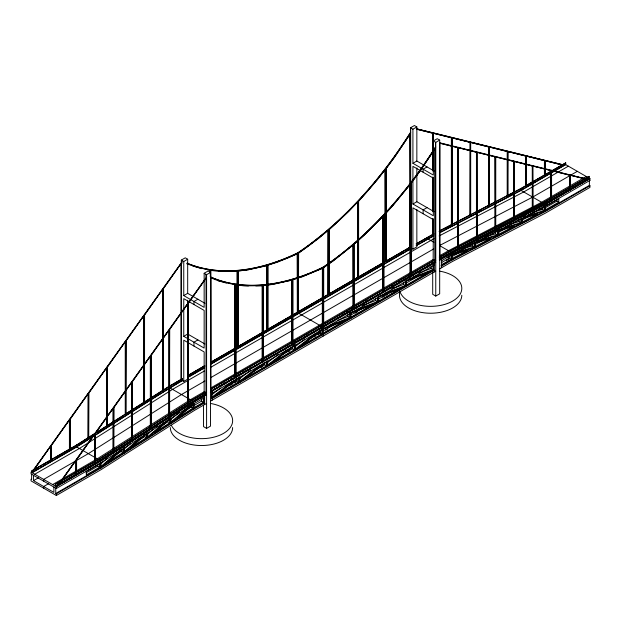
<?xml version="1.0" encoding="UTF-8"?>
<svg xmlns="http://www.w3.org/2000/svg" width="621" height="621" viewBox="0 0 621 621"><rect width="100%" height="100%" fill="white"/><g stroke="black" fill="none" stroke-linecap="round" stroke-linejoin="round"><path stroke-width="0.93" d="M474.071 247.057L457.84 251.753L474.227 243.222L474.071 247.057L472.201 245.986L472.286 244.069M475.22 247.958L474.646 247.624L474.871 242.174M497.351 234.948L481.12 239.644L497.514 231.113L497.351 234.948L495.488 233.876L495.566 231.951M498.508 235.848L497.933 235.514L498.158 230.065L498.733 230.399M410.178 183.412L409.976 133.903L394.506 156.942L386.099 168.299L386.099 261.224L408.944 248.035M410.178 134.027L394.715 157.059L386.301 168.415L386.301 261.34L390.384 258.988M435.049 148.38L419.579 171.412L411.172 182.768L411.172 275.693L435.251 262.031L435.049 148.38L435.049 261.915L411.172 275.693M435.251 148.497L419.788 171.536L411.374 182.892L411.374 275.817M32.455 471.308L181.316 262.823L181.992 263.211L181.992 260.478M33.208 470.656L181.518 262.939L181.518 380.153M33.433 470.695L50.813 445.94L50.813 460.417M51.512 460.254L51.512 445.366L69.42 419.881L69.42 449.674M70.126 449.511L70.126 419.307L88.027 393.823L88.027 438.224M88.733 437.083L88.733 393.248L106.633 367.764L106.633 426.417M107.34 425.261L107.34 367.19L125.248 341.697L125.248 414.611M125.947 413.454L125.947 341.131L143.855 315.639L143.855 402.804L135.192 408.3M144.553 401.647L144.553 315.064L162.461 289.58L162.461 390.997M163.16 389.833L163.16 289.006L181.068 263.521L181.068 379.889L179.585 380.983M58.506 485.172L75.886 460.417L75.886 474.894L58.296 485.048L76.096 475.018L76.096 460.534M76.585 474.731L76.585 459.843L94.493 434.358L94.493 464.151L76.383 474.607L94.703 464.275L94.703 434.475M95.199 463.988L95.199 433.784L113.1 408.3L113.1 452.701L94.99 463.864L113.309 452.825L113.309 408.416M113.806 452.507L113.806 407.725L131.706 382.233L131.706 440.894L113.596 452.391L131.916 441.019L131.916 382.357M132.413 440.7L132.413 381.667L150.321 356.175L150.321 429.088L132.203 440.584L150.523 429.204L150.523 356.299M151.019 428.894L151.019 355.6L168.928 330.116L168.928 417.281L150.81 428.777L169.129 417.397L169.129 330.232M169.626 417.087L169.626 329.541L187.534 304.057L187.534 405.474L169.417 416.963L187.736 405.591L187.682 300.238M188.233 405.28L188.233 303.483L206.141 277.998L206.141 394.366L188.023 405.156L206.343 394.482L206.389 277.3L57.528 485.785L100.773 460.813M384.461 170.457L367.733 190.857L358.604 200.94L358.604 277.028M385.036 169.727L377.157 180.074L358.814 201.064M410.108 184.204L392.806 205.326L383.677 215.417L383.677 291.505L410.318 276.368L410.108 184.204L410.108 276.244L383.677 291.505M410.318 184.321L393.008 205.45L383.887 215.541L383.887 291.629M357.494 202.12L338.717 220.82L329.107 229.428L329.107 294.059L329.316 229.545L348.792 211.435L357.494 202.12L357.494 277.672L354.987 279.116M381.931 217.249L363.79 235.297L354.18 243.906L354.18 308.536L382.769 292.266L382.567 216.597L382.567 292.149M382.769 216.713L363.999 235.421L354.389 244.022M147.324 434.475L153.674 428.979M164.006 422.722L147.775 436.773L147.612 433.124M147.775 438.341L147.2 438.007L170.255 418.049L170.829 418.383L171.062 422.001L187.294 407.95M170.604 419.703L179.073 412.367M171.054 423.569L170.48 423.235L192.821 403.898M100.571 464.135L107.689 457.995M117.377 452.313L101.013 466.441L101.013 462.699L194.117 403.603L204.658 397.518L204.084 397.184L204.084 402.517L193.535 408.602L100.4 467.706L55.75 493.485L55.75 488.153M204.084 402.517L204.658 402.85L194.117 408.936L100.975 468.04L100.4 467.706L121.506 449.488M123.858 449.363L130.263 443.829M140.664 437.541L124.301 451.669L124.301 447.92L123.688 447.601M124.262 453.26L123.688 452.926L145.516 434.079M327.997 230.383L308.249 246.118L298.414 253.026L298.414 311.781L298.623 253.151L318.728 238.363L327.997 230.383L327.997 294.703L323.89 297.079M353.07 244.86L333.322 260.587L323.487 267.504L323.487 326.258L353.279 309.297L353.07 244.86L353.07 309.18L323.487 326.258M353.279 244.977L333.531 260.711L323.696 267.62L323.696 326.374M211.691 394.886L220.61 388.024M212.071 397.106L232.138 381.667M237.005 378.616L211.482 398.24L212.056 398.573L434.219 270.314L433.644 269.98L406.771 280.335M239.458 378.849L250.612 370.271M259.912 365.629L239.838 381.069L239.838 377.219L239.256 376.877L239.256 382.21L239.83 382.544M239.256 382.21L264.771 362.579M267.232 362.819L278.379 354.242M287.678 349.6L267.612 365.039L267.612 361.189M267.597 366.506L267.022 366.18L294.796 344.818L295.371 345.144L295.379 349.002L315.452 333.562M294.998 346.782L304.663 339.353M295.371 350.477L294.796 350.143L322.563 328.781L323.137 329.114L323.137 267.372A274.443 158.448 -60 0 0 435.756 146.967L435.554 146.843A274.443 158.448 -60 0 1 322.936 267.247A274.443 158.448 -60 0 1 210.317 276.881L210.317 272.293M100.4 467.706L100.4 462.373L100.975 462.707L56.332 488.486L31.05 473.893L31.05 472.115L31.888 472.597L31.888 470.827L76.53 445.047L169.673 385.944L182.147 378.74M32.113 470.951L32.113 472.728L76.756 446.949L169.898 387.853L182.372 380.642L182.372 378.872L169.898 386.076L76.756 445.179L31.888 470.827M76.461 445.567L81.863 442.144M83.4 441.166L85.714 439.699M89.308 437.417L91.675 435.919M94.035 434.413L95.611 433.419M97.186 432.418L99.546 430.92M101.122 429.918L104.274 427.916M107.922 425.61L113.433 422.109M115.793 420.611L122.88 416.109M126.529 413.796L132.04 410.302M145.135 401.989L152.223 397.494M153.798 396.493L160.094 392.495M163.688 390.221L165.892 388.816M167.359 387.884L169.036 387.077M83.61 441.283L85.155 440.305M116.003 420.728L118.363 419.229M78.945 445.296L90.984 437.65M92.591 436.633L100.043 432.177M100.618 431.533L112.665 423.895M114.272 422.878L131.132 412.173M132.739 411.156L148.792 400.964M150.398 399.947L182.147 380.518L183.754 381.441L187.682 379.175M206.591 392.852L205.535 392.239L193.053 399.443L99.919 458.546L55.269 484.326L55.269 486.096L32.113 472.728M55.494 484.458L55.494 486.227L100.144 460.448L193.278 401.352L205.761 394.141L205.761 392.371L193.278 399.575L100.144 458.678L55.269 484.326M170.573 415.488L192.254 401.733M101.588 460.293L131 441.632M132.63 440.592L149.793 429.709M151.423 428.669L164.495 420.378M166.133 419.338L169.401 417.265M171.031 416.233L193.907 401.709M55.494 486.227L56.332 486.709L100.975 460.937L194.117 401.834L206.591 394.63L205.535 394.017L193.861 400.755M155.801 427.217L157.408 426.2M187.115 407.353L189.521 405.823M115.514 455.014L121.095 451.475L121.095 449.744M139.725 439.652L144.577 436.579L144.499 434.886M162.26 425.354L167.856 421.799L169.727 422.878L154.536 432.519L169.572 419.493L169.727 422.878M183.8 411.7L190.958 407.151L190.958 405.404M122.966 452.554L107.813 462.164L122.966 449.084L122.966 452.554L121.095 451.475M146.44 437.658L131.093 447.392L146.292 434.273L146.44 437.658L144.577 436.579M192.828 408.23L177.707 417.824L192.828 404.737L192.828 408.23L190.104 406.623M179.376 381.147L181.316 380.029L181.316 260.09L185.244 257.824L187.682 259.229L187.682 293.337L204.946 303.304M410.481 182.427L410.481 127.786L414.409 125.512L416.846 126.925L416.846 161.033L434.102 171M181.316 260.09L183.754 261.495L187.682 259.229M410.481 127.786L412.918 129.191L416.846 126.925M183.754 261.495L183.754 295.604L204.154 307.379L204.154 273.271L208.082 271.004L210.519 272.417L210.519 426.107L206.591 428.381L203.541 426.619L203.541 405.078M204.154 273.271L206.591 274.684L210.519 272.417M439.684 140.113L437.246 138.7L433.318 140.967L435.756 142.38L439.684 140.113L439.684 293.803L435.756 296.07L432.705 294.307L432.705 272.774M183.754 295.604L187.682 293.337M412.918 129.191L412.918 163.3L416.846 161.033M197.882 299.229L193.954 301.495L193.954 304.531M427.046 166.917L423.118 169.191L423.118 172.227M183.754 336.303L204.154 348.078L204.154 310.422L183.754 298.647L183.754 336.303L187.682 334.036L204.946 344.003M412.918 203.999L433.318 215.774L433.318 178.118L412.918 166.343L412.918 203.999L416.846 201.732L434.102 211.691M197.882 339.928L193.954 342.194L193.954 346.052M427.046 207.616L423.118 209.882L423.118 213.748M187.612 375.589L204.317 365.94M211 362.082L411.312 246.436M433.706 233.853L417.405 243.176M188.411 375.356L204.728 365.932M210.682 362.431L237.323 347.294L237.323 271.206L218.778 271.268M239.062 346.052L266.82 330.263L266.82 265.633L248.027 269.724M294.222 314.443L297.513 312.542L297.304 253.671L287.469 258.111L267.721 265.183L267.721 329.503L292.375 315.266M294.02 314.319L297.513 312.542M299.237 311.307L322.245 298.026M329.107 294.059L353.318 280.087M359.435 276.555L382.559 263.203M187.837 375.713L204.542 366.072M211.225 362.214L410 247.453L409.976 133.903M416.109 243.921L433.932 233.977M170.449 386.021L172.071 385.082M173.701 384.143L178.569 381.333M188.621 375.472L193.511 372.647M195.141 371.707L196.779 370.76M198.41 369.821L200.04 368.882M201.67 367.935L204.938 366.048M213.368 361.119L218.32 358.263M219.974 357.308L225.757 353.97M227.41 353.015L229.064 352.06M230.717 351.106L233.193 349.677M235.67 348.249L237.323 347.294M239.271 346.169L245.116 342.792M246.785 341.829L248.454 340.867M250.123 339.904L260.137 334.121M264.313 331.707L266.82 330.263M267.721 329.503L272.037 327.251M273.682 326.297L286.009 319.186M287.647 318.239L289.293 317.284M290.939 316.337L292.584 315.39M299.446 311.424L301.092 310.477M302.73 309.53L304.375 308.583M306.021 307.628L318.34 300.517M319.986 299.57L322.454 298.142M324.092 297.195L325.738 296.248M331.824 292.732L337.661 289.363M339.338 288.4L345.175 285.023M346.844 284.061L349.351 282.609M351.02 281.647L352.689 280.684M355.196 279.24L357.696 277.797L357.696 202.236M358.814 277.152L364.597 273.814M366.25 272.86L382.769 263.32M392.014 258.041L393.644 257.102M395.282 256.155L396.912 255.215M398.542 254.276L403.44 251.451M405.071 250.504L409.146 248.152M417.149 243.587L419.586 242.182M421.209 241.243L422.831 240.304M424.461 239.372L426.084 238.433M187.612 377.358L204.317 367.717M211 363.859L234.389 350.36M236.058 349.39L292.017 317.083M293.686 316.12L410 249.223L211.225 363.991M433.543 235.708L417.405 244.953M187.837 377.49L204.542 367.849M416.109 245.699L433.768 235.84M411.312 248.206L412.918 249.137L416.846 246.871L416.846 209.432M204.371 370.993L172.537 389.375L79.403 448.478L34.753 474.25M211.078 367.127L434.009 238.611M439.59 232.813L521.081 190.422L565.731 164.643L565.731 162.873L520.856 188.52L439.684 230.74M565.731 162.873L521.081 188.652L439.055 231.315M35.739 469.127L38.254 467.675M39.923 466.705L41.599 465.742M43.276 464.772L45.791 463.32M47.468 462.358L49.137 461.387M56.247 457.281L58.716 455.853M60.361 454.906L62.015 453.959M63.66 453.004L65.306 452.057M66.952 451.102L68.597 450.155M72.393 447.966L74.869 446.53M520.856 189.048L522.502 188.093M527.12 185.423L532.065 182.574M533.711 181.619L535.356 180.672M537.002 179.725L539.47 178.297M541.116 177.342L542.762 176.395M545.743 174.672L548.258 173.22M554.118 169.836L555.795 168.873M557.472 167.903L559.979 166.451M31.733 472.511L33.13 471.696M563.946 165.233L565.506 164.518L565.506 162.741M31.888 472.597L76.53 446.825L99.259 459.944M565.506 164.518L520.856 190.29L440.196 232.246M568.37 166.172L523.728 191.951L439.132 235.949M204.93 380.991L181.472 394.537L88.337 453.633L43.687 479.412L43.687 481.19M210.798 377.607L433.66 248.936M33.495 475.298L33.495 480.631L38.455 477.766M577.313 171.334L532.663 197.105L439.528 245.551L449.783 251.474M204.651 391.471L190.414 399.691L97.272 458.795L52.63 484.574M210.519 388.086L433.38 259.415M439.249 256.031L448.463 250.713L541.597 202.267L586.247 176.488M435.756 260.548L434.7 259.935L211 389.088L322.307 325.086L322.307 326.856L292.794 343.98L322.586 327.019L322.586 268.264L302.272 276.578L292.794 279.652L302.481 276.694L322.586 268.264M439.272 257.296L451.102 250.465L544.244 202.019L589.112 176.372L589.112 178.142L544.47 203.921L451.327 252.367L439.497 259.198M323.137 324.604L434.917 260.067L434.917 261.837L323.137 326.374M439.497 257.428L451.327 250.589L544.47 202.151L589.112 176.372M48.648 483.65L43.687 486.515L43.687 488.191M218.514 386.518L220.183 385.556M222.691 384.112L225.198 382.66M231.043 379.284L232.712 378.321M238.557 374.944L240.234 373.982M242.733 372.538L244.402 371.575M246.079 370.605L247.748 369.642M250.255 368.199L251.924 367.236M287.003 346.984L288.672 346.013M294.517 342.637L296.186 341.674M298.693 340.23L300.362 339.268M306.207 335.891L307.884 334.929M342.963 314.676L344.632 313.706M347.139 312.262L348.808 311.3M350.477 310.337L352.146 309.367M354.653 307.923L356.322 306.96M366.343 301.169L368.012 300.207M391.401 286.708L393.07 285.738M398.915 282.369L400.592 281.398M403.091 279.955L404.76 278.992M407.267 277.54L408.936 276.578M410.613 275.615L413.112 274.171M414.789 273.201L417.289 271.757M427.318 265.974L428.987 265.004M431.486 263.56L433.163 262.598L434.219 263.211L434.219 271.982M439.272 259.066L440.561 258.32L441.624 258.934L441.624 267.713M441.368 257.855L451.102 252.235L550.027 200.451M211.225 390.989L322.307 326.856L322.377 268.148M234.699 377.584L210.822 391.37L234.901 377.7L234.699 284.659L234.901 377.7M248.454 285.877L235.755 284.868L235.755 376.908L262.396 361.771L262.396 285.683L255.798 285.87M263.304 361.003L291.893 344.74L291.893 280.11L272.208 284.371L263.304 285.45L263.304 361.003L291.893 344.74M235.755 376.908L262.396 361.771M354.389 308.653L382.769 292.266M439.722 259.508L458.05 249.502L458.05 147.705L439.722 143.133L439.722 259.508L439.722 143.133M220.207 386.534L222.706 385.082M224.383 384.12L226.052 383.157M231.897 379.78L233.566 378.818M254.447 366.763L256.116 365.8M283.681 349.887L286.188 348.435M302.885 338.794L304.562 337.832M332.119 321.919L334.626 320.467M347.985 312.751L349.662 311.789M355.507 308.412L357.176 307.449M363.021 304.073L364.69 303.11M403.945 280.451L405.614 279.481M411.467 276.104L413.136 275.142M418.981 271.765L420.65 270.803M426.495 267.426L431.51 264.538M441.042 260.378L441.624 260.711L452.166 254.618L545.3 206.18L589.95 180.4L589.95 178.631L545.3 204.402L439.482 259.935L458.05 249.502M391.991 288.695L394.436 287.282M409.138 278.798L410.776 277.851M434.219 264.981L212.056 393.248L211.482 392.914L211.482 398.24L433.644 269.98L433.644 264.647M193.822 405.606L201.631 401.096L203.494 402.175L203.494 398.201M441.329 262.714L449.138 258.204L451.001 259.283L451.001 255.309M225.446 387.45L236.888 380.844L238.759 381.923L238.759 377.847L217.513 394.188L238.759 381.923M254.036 370.947L264.662 364.814L266.525 365.893L266.525 361.81L245.279 378.158L266.525 365.893M282.625 354.444L292.429 348.777L294.3 349.856L294.3 345.781L273.054 362.121L294.3 349.856M307.946 339.819L320.203 332.747L320.203 330.302M322.827 331.226L336.722 323.207M350.601 315.196L363.673 307.643M378.368 299.159L391.44 291.614M406.142 283.129L418.399 276.05M55.269 486.096L99.919 460.324L169.991 416.124M551.681 199.496L588.887 178.017M230.212 385.276L232.728 383.825M234.404 382.854L236.073 381.892M261.208 367.376L262.885 366.413M288.02 351.897L289.697 350.927M313.993 336.9L315.67 335.938M318.185 334.486L319.862 333.516M325.722 330.131L327.399 329.161M355.049 313.201L357.564 311.75M382.699 297.242L384.376 296.271M386.045 295.301L387.721 294.338M446.375 260.478L448.882 259.027M55.649 486.321L57.054 485.506L57.73 485.901L206.591 277.416L205.916 277.028L205.916 274.288M589.267 178.235L587.87 179.05L588.545 179.438L439.482 142.721L439.482 259.935M551.083 200.785L532.764 210.41L551.083 200.785L551.083 170.581L532.764 166.009L551.083 170.581M551.37 200.373L569.69 190.042L569.69 175.153L551.37 170.581L551.37 200.373L569.69 190.042M569.977 189.63L587.777 179.601L570.187 189.754L569.977 175.153L587.567 179.477M588.343 179.322L545.098 204.286L507.497 223.839M203.494 402.175L194.125 407.586L194.125 403.611L193.535 403.277L193.535 408.602L194.117 408.936M441.632 264.693L451.001 259.283M322.066 333.826L300.82 346.091L322.066 329.743L322.066 333.826L319.132 332.126M546.379 204.891L548.033 203.936M589.95 185.733L545.3 211.505L452.166 259.951L441.624 266.036L441.042 265.703L451.591 259.617L544.726 211.179L589.376 185.4L589.95 185.733L589.95 187.402L545.3 213.182L452.166 261.62L439.684 268.831M86.14 472.876L97.745 466.169L97.745 464.415M206.591 403.402L194.117 410.605L100.975 469.709L56.332 495.488L31.05 480.887L31.05 479.218L31.624 479.552L31.624 474.219M210.519 401.135L435.756 271.098M545.308 207.779L556.913 201.072L558.784 202.151L558.784 198.642L545.51 206.304L545.51 209.813L558.784 202.151M99.616 467.248L86.342 474.91L86.342 471.401L99.616 463.74L99.616 467.248L96.185 465.269M55.75 493.485L56.332 493.811L100.975 468.04M427.729 237.525L429.406 236.655M445.614 228.225L449.728 226.083M477.883 211.443L481.182 209.727M508.514 195.514L511.805 193.799M458.337 249.13L476.656 239.822L476.656 152.285L458.337 147.713L458.337 249.13L476.656 239.822M495.263 230.15L476.944 239.45L495.263 230.15L495.263 156.857L476.944 152.285L495.263 156.857M513.87 220.471L495.55 229.77L513.87 220.471L513.87 161.429L495.55 156.857L513.87 161.429M532.476 210.791L514.157 220.09L532.476 210.791L532.476 166.009L514.157 161.437L532.476 166.009M451.956 252.731L475.88 240.28M477.596 239.395L487.85 234.063M489.558 233.17L505.789 224.732M477.37 240.878L479.032 240.016M496.497 230.934L498.158 230.065M523.938 216.659L525.599 215.797M543.065 206.708L544.726 205.846L545.3 206.18M452.119 256.473L461.356 251.668M475.228 244.441L483.658 240.055M498.523 232.324L507.9 227.441M521.982 220.121L530.396 215.743M297.513 253.787L277.408 262.225L267.721 265.183M418.973 273.147L431.191 268.443L433.054 269.514L433.054 265.664M412.988 277.253L433.054 269.514M392.076 288.843L403.425 284.472L405.288 285.551L405.288 281.701M385.214 293.283L405.288 285.551M406.452 286.343L405.878 286.009L378.104 296.714L378.104 302.047L378.678 302.38M362.563 305.548L375.651 300.51L377.514 301.581L377.514 297.731M357.448 309.32L377.514 301.581M351.23 312.402L378.104 302.047M350.834 313.139L372.072 304.95L350.834 317.215L350.834 313.139L350.337 312.751L350.337 318.076L350.912 318.41M337.413 320.576L347.884 316.539L349.747 317.618L349.747 313.768M329.673 325.35L349.747 317.618M323.463 328.439L350.337 318.076M532.244 212.46L542.242 209.549L544.112 210.62L544.112 206.878L527.749 215.386L544.112 210.62M523.301 217.412L544.726 211.179L545.3 211.505M509.872 224.305L518.962 221.658L520.825 222.737L520.825 218.988L504.462 227.496L520.825 222.737M499.09 229.793L521.438 223.288L522.02 223.622M485.568 236.741L495.488 233.876M476.718 241.647L497.933 235.514M462.28 248.85L472.201 245.986M452.515 254.02L474.646 247.624M266.82 265.633L247.337 270.011L238.231 270.973L238.433 346.65L238.433 271.098M291.893 280.11L272.409 284.488L263.304 285.45M238.231 270.973L247.135 269.894M237.323 271.206L218.98 271.393L210.682 270.391M262.396 285.683L244.053 285.87L235.755 284.868M209.828 272.239L209.828 270.298L192.89 266.137M234.901 284.775L217.963 280.614M416.264 128.702L563.27 164.844M416.474 128.826L562.541 164.736M416.466 129.106L432.977 133.236L416.668 129.222M412.918 163.3L433.318 175.075L433.264 133.236L451.583 137.808L451.583 225.353M451.871 137.808L470.19 142.38L451.871 137.808L451.871 224.973M470.477 142.38L488.797 146.952L470.477 142.38L470.477 214.338M489.084 146.96L507.404 151.532L489.084 146.96L489.084 205.613M507.691 151.532L526.01 156.104L507.691 151.532L507.691 194.971M526.298 184.942L526.298 156.104L544.617 160.676L544.617 175.564M544.904 175.161L544.904 160.684L561.57 164.775M433.264 133.236L451.583 137.808M526.298 156.104L544.617 160.676M544.904 160.684L562.704 165.124M439.932 143.257L458.05 147.705M458.337 147.713L476.656 152.285M551.37 170.581L569.69 175.153M569.977 175.153L587.777 179.601M201.421 268.66L186.843 263.824M226.494 283.129L218.165 280.731L210.822 277.835L211.024 391.486M565.731 164.643L587.567 177.257M589.112 178.142L589.95 178.631M589.95 180.4L589.376 180.067L589.376 185.4M544.865 160.389L544.656 175.588M569.729 174.742L569.938 190.181M526.259 155.817L526.049 186.331M551.122 170.17L551.332 200.925M507.652 151.237L507.442 196.352M532.515 165.597L532.725 210.946M489.045 146.665L488.836 206.032M513.909 161.018L514.118 220.626M470.439 142.093L470.229 214.742M495.302 156.445L495.511 230.306M451.832 137.513L451.622 225.384M476.695 151.873L476.897 239.985M526.298 185.904L526.507 156.228M433.217 132.941L433.016 170.441M458.088 147.301L458.29 249.658M544.244 202.019L544.47 203.921M542.917 203.028L520.856 190.29L520.856 188.52L521.081 190.422M544.244 203.797L545.3 204.402M539.719 208.283L542.079 209.642M432.977 235.025L432.767 218.429M427.722 238.736L433.838 242.268M451.102 252.235L452.166 252.848M452.166 254.618L451.591 254.292L451.591 259.617L452.166 259.951M446.584 256.729L448.936 258.088M410.683 246.071L411.537 246.568L411.537 248.338M433.163 260.82L433.318 219.632L412.918 207.856L412.918 249.137M186.983 263.157A274.443 158.448 -60 0 0 297.863 252.77L298.064 311.897M322.936 267.247L323.137 267.372A274.443 158.448 -60 0 1 210.519 277.005L210.317 276.881M327.997 294.703L328.206 230.5M298.693 311.455L298.918 313.357M298.693 313.225L321.422 326.343M322.082 326.731L322.586 327.019M209.828 270.298L209.626 272.114M163.16 289.006L162.95 390.687M188.233 303.483L187.984 405.723M162.912 289.006L162.71 391.129M144.553 315.064L144.344 402.493M169.626 329.541L169.378 417.529M144.305 315.064L144.103 402.936L144.056 315.763M125.947 341.131L125.737 414.3M151.019 355.6L150.81 428.777M125.698 341.123L125.489 414.743M150.561 355.476L150.771 429.336M211 390.857L212.056 391.471L212.056 400.25M210.317 392.239L435.756 262.318L434.7 261.713L434.7 259.935M181.316 378.259L182.372 378.872M203.595 395.135L204.658 395.748L204.658 404.519M169.673 387.721L192.394 400.84M193.053 401.22L194.117 401.834M107.34 367.19L107.13 426.107M132.413 381.667L132.203 440.584M107.091 367.182L106.882 426.549M131.955 381.542L132.164 441.143M88.733 393.248L88.524 437.914M113.806 407.725L113.558 452.95M88.485 393.24L88.275 438.356M70.126 419.307L69.917 448.447M95.199 433.784L94.951 464.415M69.878 419.307L69.668 448.859M76.53 445.047L76.756 446.949M100.975 460.937L99.919 460.324L99.919 458.546L100.144 460.448M51.512 445.366L51.31 460.138M76.585 459.843L76.344 475.158M51.271 445.366L51.062 460.565M33.495 480.631L53.887 492.406L53.887 487.074M170.255 418.049L170.48 423.235M146.967 432.821L147.2 438.007M570.187 175.277L570.187 189.754M569.488 175.037L569.488 189.917M556.913 199.318L556.913 201.072M551.58 170.697L551.58 200.498M550.874 170.457L550.874 200.661M545.114 160.8L545.114 175.277M544.726 205.846L544.726 211.179M544.415 160.56L544.415 175.44M542.242 207.67L542.242 209.549M532.973 166.125L532.973 210.535M532.267 165.885L532.267 210.674M525.801 155.987L525.801 186.184M521.438 217.955L521.438 223.288M518.962 219.787L518.962 221.658M514.367 161.553L514.367 220.214M513.66 161.313L513.66 220.346M507.9 151.648L507.9 196.057M507.194 151.408L507.194 196.197M495.752 156.981L495.752 229.886M495.053 156.74L495.053 230.026M489.294 147.076L489.294 204.775M488.587 146.835L488.587 205.877M477.145 152.401L477.145 239.566M476.447 152.161L476.447 239.706M470.679 142.504L470.679 215.417M469.981 142.263L469.981 215.549M458.539 147.829L458.539 249.246M457.84 147.588L457.84 249.386M452.072 137.924L452.072 224.127M451.374 137.683L451.374 225.229M449.138 255.821L449.138 258.204M435.756 142.38L435.756 296.07M435.554 142.256L435.554 262.202M433.466 133.352L433.466 170.053M433.466 177.785L433.466 211.59M433.466 219.314L433.466 234.769M432.977 176.861L432.977 211.761M432.977 218.545L433.016 235.064M432.767 133.111L432.767 170.922M432.767 177.707L432.767 210.674M431.191 266.518L431.191 268.443M416.846 167.934L416.846 201.732M410.877 182.869L410.877 276.687M410.683 127.903L410.683 182.543M405.878 280.684L405.878 286.009M403.425 282.547L403.425 284.472M399.474 291.792L399.474 295.231A31.166 17.993 0 0 0 430.632 313.225A31.166 17.993 0 0 0 461.799 295.231M385.245 169.844L385.245 261.891L385.036 170.697M383.328 215.448L383.328 292.592M375.651 298.577L375.651 300.51M353.83 243.859L353.83 309.623M347.884 314.614L347.884 316.539M323.137 336.116L323.137 334.44L322.563 334.114L322.563 328.781M320.7 330.372L320.7 333.035M297.304 253.671L297.304 312.425M294.796 344.818L294.796 350.143M293.003 279.776L293.003 344.096M292.444 279.295L292.444 345.059M292.429 347.147L292.429 348.777M291.684 279.986L291.684 344.616M267.93 265.299L267.93 329.619M267.022 360.848L267.022 366.18M266.611 265.516L266.611 330.147M264.662 363.184L264.662 364.814M263.506 285.567L263.506 361.127M262.947 284.946L262.947 362.09M262.186 285.559L262.186 361.647M237.113 271.09L237.113 347.17M236.888 379.214L236.888 380.844M235.964 284.985L235.964 377.025M235.406 284.177L235.406 377.995M210.892 270.508L210.892 362.555M210.123 269.584L210.123 272.479M206.591 274.684L206.591 428.381M205.535 392.239L205.535 394.017M204.154 393.217L204.154 351.944L183.754 340.168L183.754 381.441M201.631 398.713L201.631 401.096M162.663 289.697L162.663 391.114M123.688 448.486L123.688 452.926M56.332 486.709L56.332 488.486M56.332 493.811L56.332 495.488M51.023 446.064L51.023 460.541M439.676 271.136A31.166 17.993 0 0 1 461.481 290.939A31.166 17.993 0 0 1 430.842 306.347A31.166 17.993 0 0 1 399.854 291.171M187.185 263.273A274.443 158.448 -60 0 0 298.064 252.894A274.443 158.448 -60 0 0 410.683 132.49L410.481 132.366A274.443 158.448 -60 0 1 297.863 252.77M210.511 403.44A31.166 17.993 0 0 1 223.149 433.59A31.166 17.993 0 0 1 171.373 425.323M232.634 427.535A31.166 17.993 0 0 1 201.476 445.529A31.166 17.993 0 0 1 170.309 427.535M475.554 242.842L475.407 246.397L490.59 238.495L475.554 242.842M498.834 230.733L498.686 234.288L514.033 226.308L498.834 230.733M344.306 320.987L323.06 333.252L323.06 329.169L344.306 320.987M399.846 288.92L378.6 301.185L378.6 297.102L399.846 288.92M427.613 272.883L406.375 285.148L406.375 281.072L427.613 272.883M467.419 250.558L452.305 258.421L452.305 254.928L467.419 250.558M537.312 214.191L522.168 222.077L522.168 218.608L537.312 214.191"/></g></svg>
